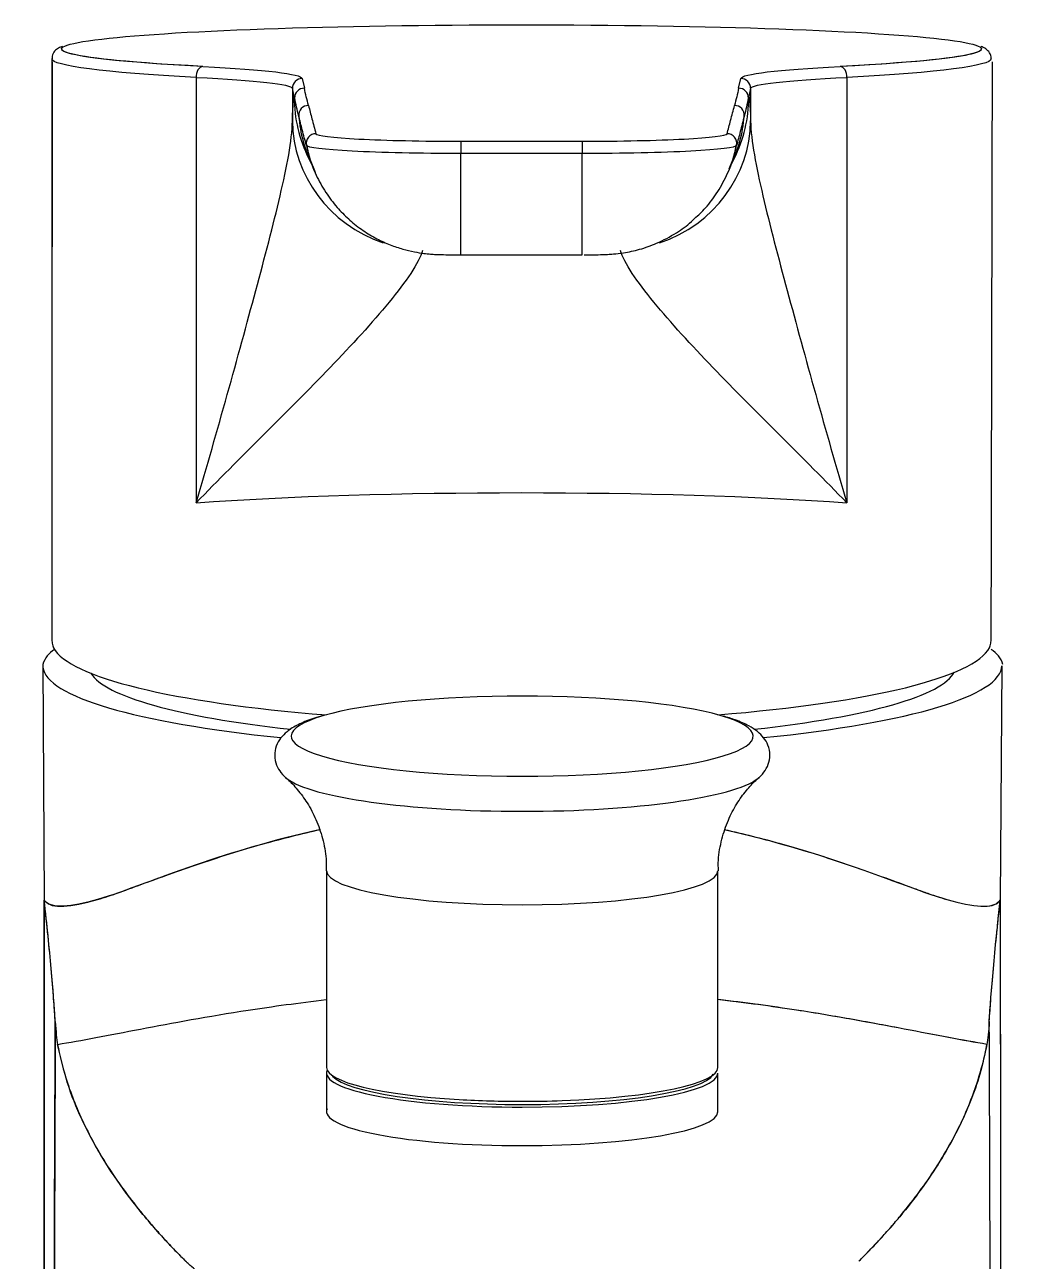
# Model space of a CAD drawing. Extents: x 0 to 1354, y 0 to 992.
# Drawn here: x 328 to 378.8, y 383.1 to 446.3 of the extents above; entities that cross this region are included whole.
import ezdxf

# ---------------------------------------------------------------- set-up
doc = ezdxf.new("R2010")
doc.units = 0
doc.header["$LTSCALE"] = 10
doc.header["$MEASUREMENT"] = 0
doc.linetypes.add('CENTER', pattern=[2, 1.25, -0.25, 0.25, -0.25])
doc.layers.get('0').update_dxf_attribs({"linetype": 'CONTINUOUS'})
doc.layers.add('1', color=7, linetype='CONTINUOUS')
doc.layers.add('5', color=5, linetype='CENTER')

msp = doc.modelspace()

# ---------------------------------------------------------------- linework, layer by layer
at = {"color": 7, "ltscale": 0.5}
for p, q in [((328.916, 413.632), (328.991, 401.581)), ((377.913, 413.567), (377.835, 401.581))]:
    msp.add_line(p, q, dxfattribs=at)
for centre, start, end in [((330.172, 413.248), 119.84673, 162.98982), ((376.715, 413.248), 17.01018, 60.15327)]:
    msp.add_arc(centre, 1.313, start, end, dxfattribs=at)
at = {"layer": '1', "color": 7, "linetype": 'Continuous'}
for p, q in [((329.374, 444.585), (329.374, 415.097)), ((336.752, 443.629), (336.752, 421.891)), ((341.671, 443.074), (341.671, 441.406)), ((341.778, 442.578), (341.671, 443.074)), ((342.171, 443.574), (342.278, 443.079)), ((364.469, 443.079), (364.577, 443.574)), ((365.077, 443.074), (364.969, 442.578)), ((365.077, 443.074), (365.077, 441.406)), ((369.995, 443.629), (369.995, 421.891)), ((341.759, 442.618), (341.778, 442.578)), ((364.969, 442.578), (364.989, 442.618)), ((350.282, 440.369), (356.465, 440.369)), ((350.282, 440.369), (350.282, 439.739)), ((356.465, 440.369), (356.465, 439.739)), ((342.5, 439.495), (342.666, 439.164)), ((356.465, 439.739), (350.282, 439.739)), ((350.282, 434.563), (350.282, 439.739)), ((356.465, 434.563), (356.465, 439.739)), ((364.081, 439.164), (364.247, 439.495)), ((342.694, 439.109), (342.711, 439.075)), ((363.903, 438.728), (363.905, 438.733)), ((364.036, 439.075), (364.053, 439.109)), ((350.282, 434.563), (356.465, 434.563)), ((329.374, 415.902), (329.374, 415.097)), ((377.376, 415.099), (377.376, 415.902)), ((343.413, 403.084), (343.413, 393.039)), ((363.413, 393.039), (363.413, 403.084)), ((343.413, 392.743), (343.413, 390.773)), ((363.413, 390.773), (363.413, 392.743))]:
    msp.add_line(p, q, dxfattribs=at)
at = {"layer": '1', "color": 7, "linetype": 'Continuous', "extrusion": (0, 6.12323e-17, -1)}
for centre, major_axis, ratio, start_param, end_param in [((353.374, 445.085), (-23.5, 0), 0.052707, 5.477402, 10.230561), ((353.374, 445.085), (-23.5, 0), 0.052707, 5.477402, 6.199065), ((353.374, 445.085), (-23.5, 0), 0.052707, 5.477402, 6.199065), ((353.374, 445.085), (-23.5, 0), 0.052707, 3.2295, 3.947376), ((353.374, 445.085), (-23.5, 0), 0.052707, 3.2295, 3.947376), ((353.374, 444.585), (-24, 0), 0.055226, 5.477402, 6.283211), ((353.374, 444.585), (-24, 0), 0.055226, 3.141567, 3.947376), ((325.672, 443.564), (-16.5, 0), 0.052707, 2.335809, 3.130132), ((381.075, 443.564), (-16.5, 0), 0.052707, 0.011461, 0.805783), ((325.672, 443.065), (-16, 0), 0.048927, 2.335809, 3.130132), ((381.075, 443.065), (-16, 0), 0.048927, 0.011461, 0.805783), ((353.374, 420.546), (-24, 0), 0.077658, 0.805783, 2.335809)]:
    msp.add_ellipse(centre, major_axis=major_axis, ratio=ratio, start_param=start_param, end_param=end_param, dxfattribs=at)
at = {"layer": '1', "color": 7, "linetype": 'Continuous'}
for centre, major_axis, ratio, start_param, end_param in [((337.099, 443.692), (-0.025, -0.499), 0.694287, 3.214345, 4.873185), ((369.648, 443.692), (0.025, -0.499), 0.694287, 1.410001, 3.06884), ((342.171, 443.075), (-0.489, -0.106), 0.998566, 4.498566, 6.07076), ((342.278, 442.579), (-0.489, -0.106), 0.998566, 4.498566, 6.07076), ((364.469, 442.579), (-0.489, 0.106), 0.998566, 3.354018, 4.926212), ((364.577, 443.075), (-0.489, 0.106), 0.998566, 3.354018, 4.926212), ((348.758, 442.632), (-6.258, -3.137), 0.99968, 5.820379, 6.283203), ((357.989, 442.632), (6.258, -3.137), 0.99968, 6.283168, 6.745992), ((342.489, 441.698), (-0.484, -0.126), 0.998537, 4.457075, 6.106379), ((364.258, 441.698), (-0.484, 0.126), 0.998537, 3.318399, 4.967703), ((348.67, 441.419), (6.996, -0.222), 0.948209, 3.177132, 4.399041), ((348.969, 442.212), (-6.258, -3.137), 0.99968, 5.897524, 6.277543), ((358.077, 441.419), (-6.996, -0.222), 0.948209, 1.883624, 3.106054), ((357.778, 442.212), (6.258, -3.137), 0.99968, 0.005642, 0.385661), ((342.871, 440.255), (-0.483, -0.13), 0.998532, 4.450517, 6.227423), ((363.876, 440.255), (-0.483, 0.13), 0.998532, 3.197355, 4.974261), ((349.233, 441.588), (-6.615, -2.289), 0.999714, 6.156625, 6.371256), ((357.514, 441.588), (6.615, -2.289), 0.999714, 6.195114, 6.409745), ((348.758, 442.632), (-6.258, -3.137), 0.99968, 0.044417, 0.060377), ((357.989, 442.632), (6.258, -3.137), 0.99968, 6.222832, 6.238768), ((353.375, 414.844), (24.001, 0), 0.173648, 3.23027, 4.284132), ((353.375, 414.844), (24.001, 0), 0.173648, 5.143384, 6.194508), ((353.413, 413.567), (24.5, 0), 0.173648, 3.159062, 4.184307), ((353.413, 413.567), (24.5, 0), 0.173648, 5.239489, 6.283185), ((353.413, 413.567), (-22.15, 0), 0.173648, 0.101594, 1.00688), ((353.413, 413.567), (22.15, 0), 0.173648, 5.276747, 6.199786), ((353.413, 409.966), (11.804, 0), 0.173648, 1.570796, 2.605117), ((353.413, 409.966), (-11.804, 0), 0.173648, 3.682339, 4.712389), ((353.413, 409.966), (11.804, 0), 0.173648, 2.605117, 4.712389), ((353.413, 409.966), (-11.804, 0), 0.173648, 1.570796, 3.682339), ((353.413, 408.264), (12.324, 0), 0.173648, 3.334162, 3.358853), ((353.413, 408.264), (12.324, 0), 0.173648, 3.358853, 4.712389), ((353.413, 408.264), (-12.324, 0), 0.173648, 1.570796, 2.924185), ((353.413, 408.264), (-12.324, 0), 0.173648, 2.924185, 2.948532), ((353.413, 403.084), (10, 0), 0.173648, 3.141789, 4.712389), ((353.413, 403.084), (-10, 0), 0.173648, 1.570796, 3.141396), ((353.413, 392.743), (10, 0), 0.173648, 3.056426, 4.712389), ((353.413, 393.039), (-10, 0), 0.173648, 0, 1.242598), ((353.413, 392.842), (-9.8, 0), 0.173648, 0.151042, 1.570796), ((353.413, 392.743), (10, 0), 0.173648, 4.712389, 6.283185), ((353.413, 392.842), (-9.8, 0), 0.173648, 1.570796, 3.051665), ((353.413, 393.039), (-10, 0), 0.173648, 1.775442, 3.141593), ((353.413, 393.039), (-10, 0), 0.173648, 1.242598, 1.570796), ((353.413, 393.039), (-10, 0), 0.173648, 1.570796, 1.775442), ((353.413, 390.773), (10, 0), 0.173648, 3.056426, 4.712389), ((353.413, 390.773), (10, 0), 0.173648, 4.712389, 6.283185)]:
    msp.add_ellipse(centre, major_axis=major_axis, ratio=ratio, start_param=start_param, end_param=end_param, dxfattribs=at)
at = {"layer": '1', "color": 7, "linetype": 'Continuous', "extrusion": (4.31408e-32, 6.12323e-17, -1)}
msp.add_ellipse((348.774, 443.099), major_axis=(-3.503, 11.284), ratio=0.532562, start_param=4.79735, end_param=4.874495, dxfattribs=at)
at = {"layer": '1', "color": 7, "linetype": 'Continuous', "extrusion": (1.84889e-32, 6.12323e-17, -1)}
msp.add_ellipse((357.973, 443.099), major_axis=(3.503, 11.284), ratio=0.532562, start_param=1.40869, end_param=1.485836, dxfattribs=at)
at = {"layer": '1', "color": 7, "linetype": 'Continuous', "extrusion": (-1.2326e-32, 6.12323e-17, -1)}
msp.add_ellipse((348.774, 442.599), major_axis=(-3.608, 11.77), ratio=0.551384, start_param=4.800919, end_param=4.878064, dxfattribs=at)
at = {"layer": '1', "color": 7, "linetype": 'Continuous', "extrusion": (-3.38964e-32, 6.12323e-17, -1)}
msp.add_ellipse((357.973, 442.599), major_axis=(3.608, 11.77), ratio=0.551384, start_param=1.405121, end_param=1.482266, dxfattribs=at)
at = {"layer": '1', "color": 7, "linetype": 'Continuous'}
for points, knots in [([(329.922, 445.216), (329.851, 445.2), (329.714, 445.134), (329.541, 445.013), (329.376, 444.782), (329.387, 444.626), (329.396, 444.574)], [0, 0, 0, 0, 0.347455, 0.655752, 0.89306, 1, 1, 1, 1]), ([(377.37, 444.585), (377.372, 444.589), (377.399, 444.695), (377.28, 444.924), (377.123, 445.077), (376.988, 445.158), (376.892, 445.195), (376.857, 445.205)], [0, 0, 0, 0, 0.010132, 0.267304, 0.517019, 0.824177, 1, 1, 1, 1]), ([(342.489, 442.197), (342.549, 441.971), (342.608, 441.744), (342.735, 441.263), (342.803, 441.009), (342.871, 440.754)], [0, 0, 0, 0, 0.471221, 0.471221, 1, 1, 1, 1]), ([(363.876, 440.754), (363.937, 440.981), (363.997, 441.208), (364.125, 441.689), (364.191, 441.943), (364.258, 442.197)], [0, 0, 0, 0, 0.471221, 0.471221, 1, 1, 1, 1]), ([(336.752, 421.891), (337.851, 425.596), (338.878, 429.326), (340.254, 434.439), (340.687, 436.078), (341.386, 439.07), (341.651, 440.393), (341.671, 441.406)], [0, 0, 0, 0, 0.5, 0.5, 0.75, 0.75, 1, 1, 1, 1]), ([(342.382, 440.152), (342.311, 440.418), (342.242, 440.683), (342.112, 441.185), (342.051, 441.422), (341.991, 441.658)], [0, 0, 0, 0, 0.528779, 0.528779, 1, 1, 1, 1]), ([(364.756, 441.658), (364.689, 441.393), (364.621, 441.128), (364.49, 440.625), (364.428, 440.389), (364.365, 440.152)], [0, 0, 0, 0, 0.528779, 0.528779, 1, 1, 1, 1]), ([(365.077, 441.406), (365.096, 440.393), (365.362, 439.07), (366.06, 436.078), (366.493, 434.439), (367.869, 429.326), (368.896, 425.596), (369.995, 421.891)], [0, 0, 0, 0, 0.25, 0.25, 0.5, 0.5, 1, 1, 1, 1]), ([(342.871, 440.754), (342.899, 440.652), (343.706, 440.553), (346.427, 440.411), (348.335, 440.369), (350.282, 440.369)], [0, 0, 0, 0, 0.5, 0.5, 1, 1, 1, 1]), ([(356.465, 440.369), (358.412, 440.369), (360.315, 440.411), (363.039, 440.553), (363.849, 440.652), (363.876, 440.754)], [0, 0, 0, 0, 0.5, 0.5, 1, 1, 1, 1]), ([(350.282, 439.739), (348.209, 439.739), (346.179, 439.784), (343.279, 439.936), (342.411, 440.043), (342.382, 440.152)], [0, 0, 0, 0, 0.5, 0.5, 1, 1, 1, 1]), ([(342.403, 440.158), (342.431, 439.978), (342.537, 439.457), (342.859, 438.642), (343.346, 437.757), (343.913, 437.008), (344.334, 436.584), (344.543, 436.398)], [0, 0, 0, 0, 0.123349, 0.363149, 0.592082, 0.810765, 1, 1, 1, 1]), ([(364.365, 440.152), (364.336, 440.043), (363.475, 439.937), (360.579, 439.784), (358.537, 439.739), (356.465, 439.739)], [0, 0, 0, 0, 0.5, 0.5, 1, 1, 1, 1]), ([(362.216, 436.419), (362.412, 436.589), (362.844, 437.013), (363.425, 437.789), (363.93, 438.731), (364.237, 439.535), (364.327, 440.024), (364.346, 440.158)], [0, 0, 0, 0, 0.176394, 0.415094, 0.659671, 0.907666, 1, 1, 1, 1]), ([(344.543, 436.398), (344.562, 436.378), (344.785, 436.154), (345.265, 435.808), (345.956, 435.384), (346.641, 435.072), (347.286, 434.853), (347.865, 434.714), (348.344, 434.638), (348.72, 434.601), (349.018, 434.583), (349.321, 434.573), (349.713, 434.566), (350.089, 434.563), (350.288, 434.563), (350.327, 434.563)], [0, 0, 0, 0, 0.012733, 0.146393, 0.27183, 0.388064, 0.493699, 0.586698, 0.663341, 0.719822, 0.766939, 0.826267, 0.90701, 0.981741, 1, 1, 1, 1]), ([(356.574, 434.564), (356.662, 434.564), (356.918, 434.564), (357.339, 434.571), (357.691, 434.581), (358.119, 434.607), (358.682, 434.673), (359.433, 434.836), (360.356, 435.16), (361.244, 435.642), (361.884, 436.088), (362.163, 436.364), (362.216, 436.419)], [0, 0, 0, 0, 0.040373, 0.121563, 0.217403, 0.27026, 0.353728, 0.487242, 0.633989, 0.814298, 0.964102, 1, 1, 1, 1]), ([(348.314, 434.791), (348.127, 434.139), (347.472, 433.197), (345.745, 431.088), (344.7, 429.956), (341.394, 426.522), (338.97, 424.184), (336.752, 421.891)], [0, 0, 0, 0, 0.25, 0.25, 0.5, 0.5, 1, 1, 1, 1]), ([(369.995, 421.891), (367.777, 424.184), (365.353, 426.522), (362.047, 429.956), (361.002, 431.088), (359.275, 433.197), (358.62, 434.139), (358.433, 434.791)], [0, 0, 0, 0, 0.5, 0.5, 0.75, 0.75, 1, 1, 1, 1]), ([(343.13, 410.98), (342.977, 410.94), (342.532, 410.809), (341.957, 410.567), (341.438, 410.257), (341.066, 409.895), (340.823, 409.479), (340.731, 408.973), (340.835, 408.474), (341.085, 408.077), (341.285, 407.862), (341.413, 407.778), (341.422, 407.772)], [0, 0, 0, 0, 0.083399, 0.254105, 0.410986, 0.517408, 0.612411, 0.703202, 0.798854, 0.891387, 0.992421, 1, 1, 1, 1]), ([(365.404, 407.772), (365.414, 407.778), (365.552, 407.865), (365.757, 408.095), (366.004, 408.504), (366.096, 409.012), (365.991, 409.51), (365.745, 409.911), (365.412, 410.231), (364.949, 410.526), (364.382, 410.776), (363.895, 410.929), (363.675, 410.989)], [0, 0, 0, 0, 0.008427, 0.114272, 0.208761, 0.299061, 0.394194, 0.486227, 0.586713, 0.711684, 0.878007, 1, 1, 1, 1]), ([(341.356, 407.815), (341.38, 407.796), (341.557, 407.649), (341.94, 407.237), (342.444, 406.557), (342.896, 405.707), (343.227, 404.741), (343.399, 403.846), (343.399, 403.29), (343.388, 403.084)], [0, 0, 0, 0, 0.024706, 0.179887, 0.347387, 0.52458, 0.707373, 0.892877, 1, 1, 1, 1]), ([(363.438, 403.085), (363.427, 403.266), (363.422, 403.81), (363.588, 404.694), (363.913, 405.667), (364.353, 406.508), (364.844, 407.186), (365.236, 407.614), (365.43, 407.78), (365.471, 407.813)], [0, 0, 0, 0, 0.094029, 0.286005, 0.468403, 0.641702, 0.805328, 0.958265, 1, 1, 1, 1]), ([(343.03, 405.178), (340.696, 404.657), (338.586, 404.015), (334.597, 402.656), (332.793, 401.903), (330.127, 401.178), (329.244, 401.182), (328.991, 401.581)], [0, 0, 0, 0, 0.298016, 0.298016, 0.649008, 0.649008, 1, 1, 1, 1]), ([(363.797, 405.178), (366.131, 404.657), (368.241, 404.015), (372.23, 402.656), (374.033, 401.903), (376.699, 401.178), (377.582, 401.182), (377.835, 401.581)], [0, 0, 0, 0, 0.298016, 0.298016, 0.649008, 0.649008, 1, 1, 1, 1]), ([(328.991, 401.581), (328.979, 384.442), (328.974, 367.291), (328.97, 343.069), (328.97, 336.004), (328.97, 328.938)], [0, 0, 0, 0, 0.708388, 0.708388, 1, 1, 1, 1]), ([(377.835, 401.581), (377.847, 384.442), (377.853, 367.291), (377.856, 343.069), (377.857, 336.004), (377.857, 328.938)], [0, 0, 0, 0, 0.708388, 0.708388, 1, 1, 1, 1]), ([(329.67, 394.212), (330.872, 394.408), (332.285, 394.687), (335.523, 395.305), (337.379, 395.649), (340.659, 396.155), (341.998, 396.339), (343.398, 396.498)], [0, 0, 0, 0, 0.381829, 0.381829, 0.763658, 0.763658, 1, 1, 1, 1]), ([(377.157, 394.212), (375.954, 394.408), (374.542, 394.687), (371.304, 395.305), (369.448, 395.649), (366.167, 396.155), (364.828, 396.339), (363.429, 396.498)], [0, 0, 0, 0, 0.381829, 0.381829, 0.763658, 0.763658, 1, 1, 1, 1]), ([(336.222, 383.128), (336.186, 383.164), (336.113, 383.237), (335.968, 383.381), (335.72, 383.633), (335.236, 384.14), (334.317, 385.154), (332.671, 387.191), (331.225, 389.575), (330.157, 392.114), (329.841, 393.478), (329.671, 394.213)], [0, 0, 0, 0, 0.009914, 0.019827, 0.039653, 0.079303, 0.158597, 0.317194, 0.634261, 0.803261, 1, 1, 1, 1]), ([(370.605, 383.128), (370.608, 383.13), (370.613, 383.136), (370.622, 383.145), (370.635, 383.157), (370.669, 383.191), (370.725, 383.245), (370.823, 383.343), (370.992, 383.515), (371.23, 383.76), (371.461, 384.005), (371.643, 384.201), (371.913, 384.495), (372.305, 384.935), (373.298, 386.109), (374.59, 387.868), (375.9, 390.209), (376.725, 392.323), (377.054, 393.657), (377.157, 394.212)], [0, 0, 0, 0, 0.000681, 0.001506, 0.002332, 0.003984, 0.010589, 0.017195, 0.030407, 0.05683, 0.083253, 0.096465, 0.109676, 0.162522, 0.215369, 0.426754, 0.638139, 0.849524, 1, 1, 1, 1]), ([(348.414, 379.936), (347.885, 379.953), (346.819, 379.986), (344.896, 380.105), (342.037, 380.412), (339.398, 381.062), (337.807, 381.851), (336.958, 382.467), (336.579, 382.792), (336.398, 382.959), (336.309, 383.043), (336.266, 383.086), (336.244, 383.107), (336.233, 383.118), (336.227, 383.123), (336.225, 383.126), (336.223, 383.127), (336.223, 383.128), (336.222, 383.128), (336.222, 383.128), (336.222, 383.128), (336.222, 383.128), (336.222, 383.128), (336.222, 383.128), (336.222, 383.128), (336.222, 383.128), (336.222, 383.128), (336.222, 383.128), (336.222, 383.128), (336.222, 383.128), (336.222, 383.128), (336.222, 383.128), (336.222, 383.128), (336.222, 383.128), (336.222, 383.128), (336.221, 383.128), (336.221, 383.128)], [0, 0, 0, 0, 0.062396, 0.125732, 0.250658, 0.499421, 0.749442, 0.874709, 0.937354, 0.968676, 0.984338, 0.992169, 0.996084, 0.998042, 0.999021, 0.99951, 0.999755, 0.999877, 0.999938, 0.999946, 0.99995, 0.999952, 0.999953, 0.999953, 0.999955, 0.999955, 0.999957, 0.999957, 0.999959, 0.999959, 0.999961, 0.999963, 0.999965, 0.999969, 0.999985, 1, 1, 1, 1])]:
    msp.add_open_spline(points, degree=3, knots=knots, dxfattribs=at)
for points, degree in [([(329.39, 444.432), (329.374, 415.902)], 1), ([(377.376, 415.901), (377.437, 444.431)], 1), ([(341.671, 441.406), (341.698, 442.274), (341.728, 442.68), (341.759, 442.618)], 3), ([(364.989, 442.618), (365.02, 442.68), (365.049, 442.274), (365.077, 441.406)], 3), ([(342.693, 439.112), (342.772, 438.958), (342.844, 438.728)], 2), ([(363.986, 438.962), (364.02, 439.044), (364.055, 439.112)], 2), ([(329.374, 415.074), (329.374, 414.801), (329.404, 414.6), (329.468, 414.475)], 3), ([(377.282, 414.475), (377.345, 414.6), (377.375, 414.799), (377.375, 415.069)], 3), ([(329.552, 395.387), (329.464, 396.832), (329.267, 399.069), (328.991, 401.581)], 3), ([(377.274, 395.387), (377.362, 396.832), (377.559, 399.069), (377.835, 401.581)], 3), ([(329.43, 326.583), (329.432, 349.592), (329.459, 372.548), (329.552, 395.387)], 3), ([(329.552, 395.387), (329.584, 394.863), (329.623, 394.468), (329.671, 394.212)], 3), ([(377.274, 395.387), (377.243, 394.863), (377.204, 394.468), (377.156, 394.212)], 3), ([(377.397, 326.583), (377.394, 349.592), (377.367, 372.548), (377.274, 395.387)], 3)]:
    msp.add_open_spline(points, degree=degree, dxfattribs=at)
at = {"layer": '5', "color": 7, "linetype": 'Continuous'}
for points, knots in [([(328.991, 401.581), (329.076, 401.495), (329.247, 401.324), (329.96, 401.225), (331.069, 401.403), (332.524, 401.862), (333.775, 402.329), (335.182, 402.843), (337.251, 403.573), (339.852, 404.402), (342.121, 404.977), (343.101, 405.194)], [0, 0, 0, 0, 0.087995, 0.176633, 0.350436, 0.437407, 0.525303, 0.612812, 0.700057, 0.875393, 1, 1, 1, 1]), ([(363.726, 405.194), (364.706, 404.977), (366.974, 404.402), (369.575, 403.573), (371.644, 402.843), (372.816, 402.413), (373.679, 402.097), (374.485, 401.803), (375.758, 401.404), (376.866, 401.225), (377.579, 401.324), (377.75, 401.495), (377.835, 401.581)], [0, 0, 0, 0, 0.124584, 0.299921, 0.387165, 0.474675, 0.518719, 0.562593, 0.649564, 0.823367, 0.912005, 1, 1, 1, 1]), ([(328.97, 328.938), (328.97, 341.052), (328.972, 365.28), (328.985, 389.48), (328.991, 401.581)], [0, 0, 0, 0, 0.500001, 1, 1, 1, 1]), ([(329.552, 395.387), (329.527, 395.762), (329.476, 396.534), (329.349, 398.029), (329.19, 399.718), (329.058, 400.959), (328.991, 401.581)], [0, 0, 0, 0, 0.242711, 0.500157, 0.749426, 1, 1, 1, 1]), ([(377.274, 395.387), (377.286, 395.568), (377.31, 395.941), (377.374, 396.806), (377.478, 398.042), (377.611, 399.443), (377.733, 400.64), (377.801, 401.267), (377.835, 401.581)], [0, 0, 0, 0, 0.122085, 0.251113, 0.500187, 0.749428, 0.874521, 1, 1, 1, 1]), ([(377.835, 401.581), (377.842, 389.48), (377.855, 365.28), (377.856, 341.052), (377.857, 328.938)], [0, 0, 0, 0, 0.499999, 1, 1, 1, 1]), ([(377.157, 394.212), (376.528, 394.321), (375.271, 394.54), (372.966, 394.991), (370.372, 395.477), (367.225, 396.01), (364.793, 396.344), (363.377, 396.505)], [0, 0, 0, 0, 0.190444, 0.380966, 0.57294, 0.762093, 1, 1, 1, 1]), ([(329.552, 395.387), (329.532, 389.771), (329.49, 378.344), (329.456, 361.324), (329.435, 344.007), (329.432, 332.507), (329.43, 326.583)], [0, 0, 0, 0, 0.245743, 0.49998, 0.742452, 1, 1, 1, 1]), ([(329.67, 394.212), (329.773, 393.657), (330.101, 392.323), (330.926, 390.209), (332.237, 387.868), (333.528, 386.109), (334.521, 384.935), (334.914, 384.495), (335.183, 384.201), (335.365, 384.005), (335.597, 383.76), (335.834, 383.515), (336.004, 383.343), (336.102, 383.245), (336.158, 383.191), (336.192, 383.157), (336.204, 383.145), (336.213, 383.136), (336.219, 383.13), (336.221, 383.128)], [0, 0, 0, 0, 0.150476, 0.361861, 0.573246, 0.784631, 0.837478, 0.890324, 0.903535, 0.916747, 0.94317, 0.969593, 0.982805, 0.989411, 0.996016, 0.997668, 0.998494, 0.999319, 1, 1, 1, 1]), ([(377.156, 394.213), (377.045, 393.705), (376.832, 392.725), (376.333, 391.311), (375.754, 390.005), (374.796, 388.219), (373.547, 386.404), (371.969, 384.526), (371.06, 383.595), (370.604, 383.128)], [0, 0, 0, 0, 0.135953, 0.262533, 0.37974, 0.487574, 0.744531, 0.872031, 1, 1, 1, 1])]:
    msp.add_open_spline(points, degree=3, knots=knots, dxfattribs=at)

doc.saveas('drawing.dxf')
